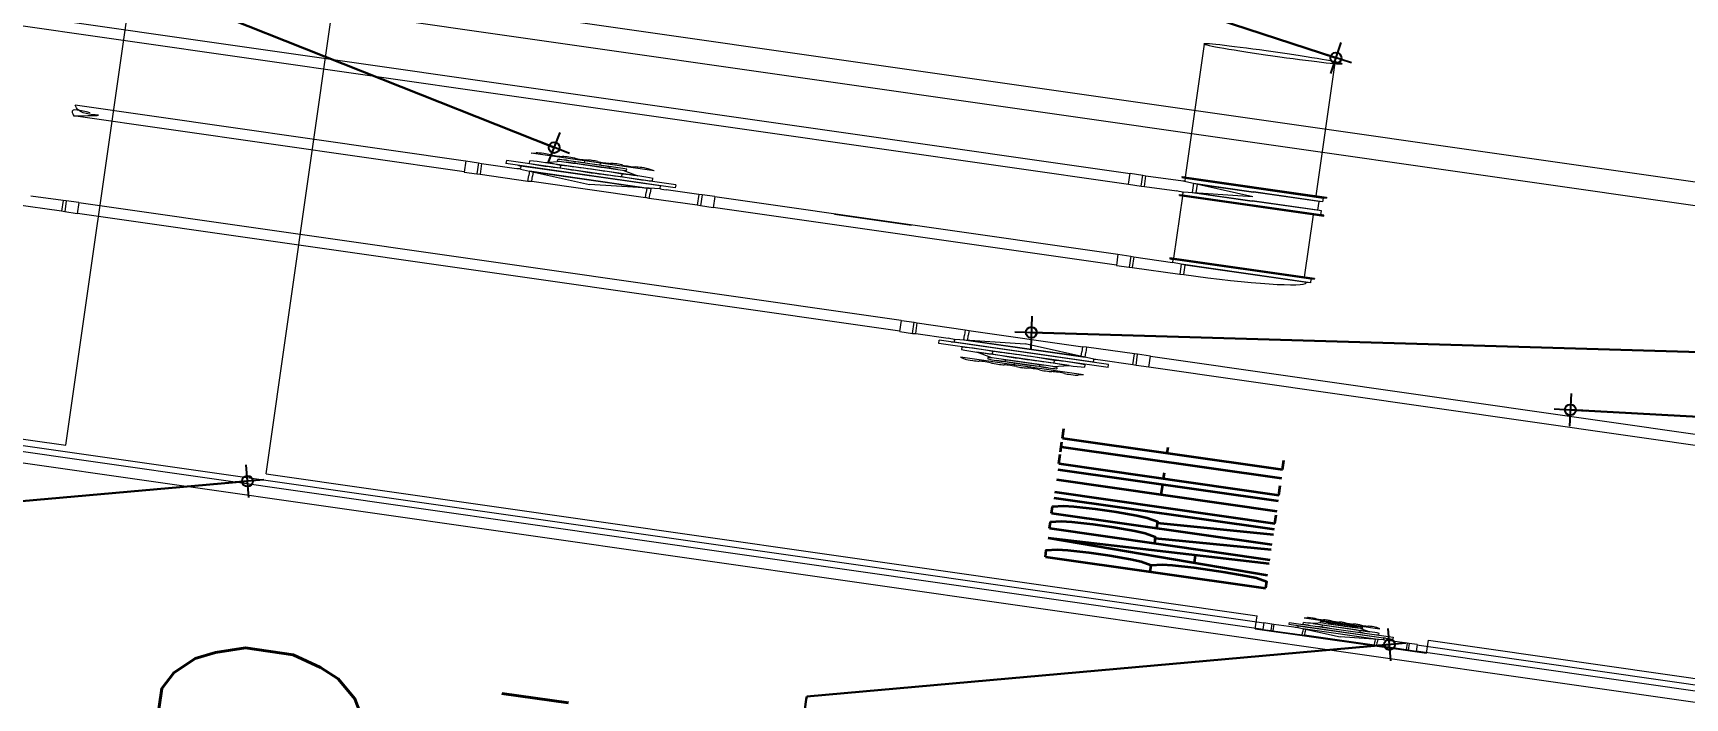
# Model space of a CAD drawing. Header units: millimetres. Extents: x -361192058 to 101130107379, y -14071650034 to 19218552450.
# Drawn here: x -136973.8 to -136823.7, y 44578.1 to 44638.5 of the extents above; entities that cross this region are included whole.
import ezdxf
from ezdxf.enums import TextEntityAlignment as Align

# ---------------------------------------------------------------- set-up
doc = ezdxf.new("R2010")
doc.units = ezdxf.units.MM
doc.header["$LTSCALE"] = 0.5
for name, color, linetype in [('02', 2, 'Continuous'), ('APBAN', 4, 'Continuous'), ('parede', 2, 'Continuous'), ('TEXT02', 3, 'Continuous'), ('tubulação esg', 4, 'Continuous')]:
    doc.layers.add(name, color=color, linetype=linetype)
doc.styles.add('COTAS', font='romans.shx')
doc.styles.add('R80', font='simplex.shx', dxfattribs={"height": 0.2})
doc.styles.add('ROMANS', font='romans', dxfattribs={"height": 0.1})
doc.styles.get("Standard").update_dxf_attribs({"font": 'txt.shx', "height": 0.12})
doc.dimstyles.new('COTAS', dxfattribs={"dimtxt": 0.08, "dimasz": 0.06, "dimexe": 0.18, "dimexo": 0.0625, "dimgap": 0.05, "dimtad": 1, "dimdec": 4, "dimzin": 4, "dimdsep": 46, "dimtxsty": 'R80', "dimblk1": 'DOT', "dimblk2": 'DOT', "dimsah": 1, "dimcen": 0.09, "dimse1": 1, "dimse2": 1, "dimclrt": 150, "dimadec": 0, "dimazin": 0, "dimtfac": 1, "dimtdec": 4, "dimtmove": 2, "dimatfit": 3, "dimldrblk": 'DOT', "dimfxl": 0, "dimtolj": 1, "dimtzin": 0, "dimarcsym": 0})

# ---------------------------------------------------------------- blocks, each defined once
blk = doc.blocks.new('_Dot')
at = {"color": 0, "lineweight": -2}
blk.add_line((-0.5, 0), (-1, 0), dxfattribs=at)
at = {"color": 0, "const_width": 0.5}
blk.add_lwpolyline([(-0.25, 0, 1), (0.25, 0, 1)], format="xyb", close=True, dxfattribs=at)
blk = doc.blocks.new('DOT')
for p, q in [((0, -1.5), (0, 1.5)), ((1.5, 0), (-1.5, 0))]:
    blk.add_line(p, q)
blk.add_circle((0, 0), 0.5)
blk = doc.blocks.new('APROVADO QUADRA 21.2 MBVII')
at = {"layer": 'parede', "color": 7, "lineweight": 18}
for p, q in [((4771.4051, 2473.6122), (4771.4051, 2461.085)), ((4781.6147, 2465.2589), (4781.6147, 2473.6122)), ((4771.8692, 2473.3028), (4771.8692, 2468.9715)), ((4771.8692, 2468.9715), (4781.1506, 2468.9715)), ((4771.8692, 2468.6621), (4771.8692, 2467.1311)), ((4771.8692, 2468.6621), (4781.1506, 2468.6621)), ((4781.1506, 2465.3827), (4781.1506, 2468.6621)), ((4771.6083, 2467.1311), (4771.8692, 2467.1311)), ((4771.6083, 2467.1311), (4771.6083, 2466.8663)), ((4771.6083, 2466.8663), (4771.8692, 2466.8663)), ((4771.8692, 2466.8663), (4771.8692, 2465.3827))]:
    blk.add_line(p, q, dxfattribs=at)
at = {"layer": 'tubulação esg', "lineweight": 18}
for p, q in [((4771.6241, 2472.8587), (4771.6241, 2467.1192)), ((4771.7454, 2472.8587), (4771.7454, 2467.1192)), ((4779.9874, 2472.7781), (4779.9866, 2467.419)), ((4780.1903, 2467.419), (4780.1903, 2472.7781)), ((4776.4515, 2469.0287), (4776.4515, 2469.1022)), ((4776.6649, 2469.0287), (4776.6649, 2469.0787)), ((4776.4466, 2469.0238), (4776.4515, 2469.0287)), ((4776.4466, 2469.0043), (4776.4466, 2469.0238)), ((4776.6698, 2469.0238), (4776.4466, 2469.0238)), ((4776.6649, 2469.0287), (4776.4515, 2469.0287)), ((4776.6698, 2469.0238), (4776.6649, 2469.0287)), ((4776.6698, 2469.0043), (4776.6698, 2469.0238)), ((4778.3583, 2468.4277), (4778.3583, 2469.031)), ((4778.5717, 2468.4277), (4778.5717, 2469.031)), ((4776.6698, 2469.0043), (4776.4466, 2469.0043)), ((4776.4515, 2467.7336), (4776.4515, 2469.0043)), ((4776.6649, 2467.7336), (4776.6649, 2469.0043)), ((4778.3526, 2468.4277), (4778.3526, 2468.408)), ((4778.5775, 2468.4277), (4778.3526, 2468.4277)), ((4778.5775, 2468.4277), (4778.3526, 2468.4277)), ((4778.5775, 2468.4277), (4778.5775, 2468.408)), ((4778.5775, 2468.408), (4778.3526, 2468.408)), ((4778.3526, 2468.408), (4778.3575, 2468.4031)), ((4778.3575, 2468.4031), (4778.3575, 2468.3291)), ((4778.5726, 2468.4031), (4778.3575, 2468.4031)), ((4778.5775, 2468.408), (4778.5726, 2468.4031)), ((4778.5726, 2468.4031), (4778.5726, 2468.3527)), ((4778.6991, 2468.3661), (4778.6377, 2468.3661)), ((4778.6377, 2468.1046), (4778.6377, 2468.3661)), ((4778.6991, 2468.1046), (4778.6991, 2468.3661)), ((4778.5726, 2468.3429), (4778.465, 2468.2353)), ((4778.6328, 2468.3429), (4778.5825, 2468.3429)), ((4778.6377, 2468.3478), (4778.6328, 2468.3429)), ((4778.6328, 2468.1278), (4778.6328, 2468.3429)), ((4778.3575, 2468.3291), (4778.465, 2468.3291)), ((4778.3575, 2468.3291), (4778.3635, 2468.3231)), ((4778.3634, 2468.3231), (4778.3634, 2468.1475)), ((4778.3635, 2468.3231), (4778.465, 2468.3231)), ((4778.5588, 2468.3291), (4778.465, 2468.3291)), ((4778.5528, 2468.3231), (4778.465, 2468.3231)), ((4778.5528, 2468.3231), (4778.5528, 2468.1476)), ((4778.5588, 2468.3291), (4778.5588, 2468.1416)), ((4778.7089, 2468.3304), (4778.7571, 2468.3304)), ((4778.9112, 2468.3304), (4778.9335, 2468.3225)), ((4778.9112, 2468.1403), (4778.9112, 2468.3304)), ((4778.8345, 2468.2828), (4778.7668, 2468.3066)), ((4778.7668, 2468.164), (4778.7668, 2468.3066)), ((4778.7089, 2468.2828), (4778.7571, 2468.2828)), ((4778.8345, 2468.1954), (4778.8345, 2468.2752)), ((4778.84, 2468.2885), (4778.867, 2468.2885)), ((4778.8724, 2468.1954), (4778.8724, 2468.2752)), ((4778.8345, 2468.2087), (4778.8345, 2468.2619)), ((4778.84, 2468.2619), (4778.867, 2468.2619)), ((4778.8724, 2468.2475), (4778.9112, 2468.2475)), ((4778.5726, 2468.1278), (4778.465, 2468.2353)), ((4778.8724, 2468.2231), (4778.9112, 2468.2231)), ((4778.7089, 2468.1878), (4778.7571, 2468.1878)), ((4778.8345, 2468.1878), (4778.7668, 2468.164)), ((4778.84, 2468.2087), (4778.867, 2468.2087)), ((4778.84, 2468.1821), (4778.867, 2468.1821)), ((4778.3575, 2468.1416), (4778.3635, 2468.1476)), ((4778.3575, 2468.1416), (4778.465, 2468.1416)), ((4778.3575, 2468.0676), (4778.3575, 2468.1416)), ((4778.3635, 2468.1476), (4778.465, 2468.1476)), ((4778.5528, 2468.1476), (4778.465, 2468.1476)), ((4778.5588, 2468.1416), (4778.465, 2468.1416)), ((4778.7089, 2468.1403), (4778.7571, 2468.1403)), ((4778.9112, 2468.1403), (4778.9335, 2468.1481)), ((4778.5726, 2468.0676), (4778.5726, 2468.1179)), ((4778.6328, 2468.1278), (4778.5825, 2468.1278)), ((4778.6377, 2468.1228), (4778.6328, 2468.1278)), ((4778.6991, 2468.1046), (4778.6377, 2468.1046)), ((4778.3526, 2468.0626), (4778.3575, 2468.0676)), ((4778.5775, 2468.0626), (4778.3526, 2468.0626)), ((4778.3526, 2468.0429), (4778.3526, 2468.0626)), ((4778.5726, 2468.0676), (4778.3575, 2468.0676)), ((4778.5775, 2468.0626), (4778.5726, 2468.0676)), ((4778.5775, 2468.0429), (4778.5775, 2468.0626)), ((4778.5775, 2468.0429), (4778.3526, 2468.0429)), ((4778.3583, 2467.4199), (4778.3583, 2468.0429)), ((4778.5726, 2467.4199), (4778.5726, 2468.0429)), ((4776.4457, 2467.7336), (4776.4457, 2467.7138)), ((4776.4457, 2467.7336), (4776.6707, 2467.7336)), ((4776.4457, 2467.7336), (4776.6707, 2467.7336)), ((4776.6707, 2467.7336), (4776.6707, 2467.7138)), ((4776.4457, 2467.7138), (4776.4507, 2467.7089)), ((4776.4457, 2467.7138), (4776.6707, 2467.7138)), ((4776.4507, 2467.7089), (4776.4507, 2467.6586)), ((4776.4507, 2467.7089), (4776.6658, 2467.7089)), ((4776.6707, 2467.7138), (4776.6658, 2467.7089)), ((4776.6658, 2467.7089), (4776.6658, 2467.6349)), ((4776.3241, 2467.4104), (4776.3241, 2467.6719)), ((4776.3241, 2467.6719), (4776.3855, 2467.6719)), ((4776.3855, 2467.4104), (4776.3855, 2467.6719)), ((4776.1121, 2467.6362), (4776.0898, 2467.6284)), ((4776.1121, 2467.4461), (4776.1121, 2467.6362)), ((4776.3144, 2467.6362), (4776.2662, 2467.6362)), ((4776.3855, 2467.6536), (4776.3905, 2467.6487)), ((4776.3905, 2467.6487), (4776.4408, 2467.6487)), ((4776.3905, 2467.4336), (4776.3905, 2467.6487)), ((4776.4507, 2467.6487), (4776.5582, 2467.5412)), ((4776.4645, 2467.6349), (4776.4645, 2467.4474)), ((4776.4645, 2467.6349), (4776.5582, 2467.6349)), ((4776.6658, 2467.6349), (4776.5582, 2467.6349)), ((4776.6658, 2467.6349), (4776.6598, 2467.6289)), ((4776.1887, 2467.5887), (4776.2564, 2467.6124)), ((4776.2564, 2467.4699), (4776.2564, 2467.6124)), ((4776.4705, 2467.6289), (4776.4705, 2467.4534)), ((4776.4705, 2467.6289), (4776.5582, 2467.6289)), ((4776.6598, 2467.6289), (4776.5582, 2467.6289)), ((4776.6598, 2467.629), (4776.6598, 2467.4533)), ((4776.1833, 2467.5944), (4776.1563, 2467.5944)), ((4776.3144, 2467.5887), (4776.2662, 2467.5887)), ((4776.1508, 2467.5012), (4776.1508, 2467.5811)), ((4776.1833, 2467.5678), (4776.1563, 2467.5678)), ((4776.1887, 2467.5012), (4776.1887, 2467.5811)), ((4776.1887, 2467.5146), (4776.1887, 2467.5678)), ((4776.1508, 2467.5534), (4776.1121, 2467.5534)), ((4776.4507, 2467.4336), (4776.5582, 2467.5412)), ((4776.1508, 2467.5289), (4776.1121, 2467.5289)), ((4776.1833, 2467.5146), (4776.1563, 2467.5146)), ((4776.1833, 2467.4879), (4776.1563, 2467.4879)), ((4776.1887, 2467.4936), (4776.2564, 2467.4699)), ((4776.3144, 2467.4936), (4776.2662, 2467.4936)), ((4776.1121, 2467.4461), (4776.0898, 2467.4539)), ((4776.3144, 2467.4461), (4776.2662, 2467.4461)), ((4776.3855, 2467.4287), (4776.3905, 2467.4336)), ((4776.3905, 2467.4336), (4776.4408, 2467.4336)), ((4776.4645, 2467.4474), (4776.5582, 2467.4474)), ((4776.4705, 2467.4534), (4776.5582, 2467.4534)), ((4776.6598, 2467.4534), (4776.5582, 2467.4534)), ((4776.6658, 2467.4474), (4776.5582, 2467.4474)), ((4776.6658, 2467.4474), (4776.6598, 2467.4534)), ((4776.6658, 2467.3734), (4776.6658, 2467.4474)), ((4776.3241, 2467.4104), (4776.3855, 2467.4104)), ((4776.4507, 2467.3734), (4776.4507, 2467.4237)), ((4778.5766, 2467.4199), (4778.3534, 2467.4199)), ((4778.3534, 2467.4199), (4778.3534, 2467.4003)), ((4778.5766, 2467.4199), (4778.5766, 2467.4003)), ((4779.9816, 2467.419), (4780.2048, 2467.419)), ((4779.9816, 2467.419), (4779.9816, 2467.3994)), ((4780.2048, 2467.419), (4780.2048, 2467.3994)), ((4778.5766, 2467.4003), (4778.3534, 2467.4003)), ((4778.3534, 2467.4003), (4778.3583, 2467.3954)), ((4778.3583, 2467.3954), (4778.3583, 2467.322)), ((4778.5717, 2467.3954), (4778.3583, 2467.3954)), ((4778.5766, 2467.4003), (4778.5717, 2467.3954)), ((4778.5717, 2467.3954), (4778.5717, 2467.3357)), ((4779.9816, 2467.3994), (4780.2048, 2467.3994)), ((4779.9816, 2467.3994), (4779.9865, 2467.3945)), ((4779.9865, 2467.3945), (4780.1999, 2467.3945)), ((4779.9865, 2467.3945), (4779.9865, 2467.3446)), ((4780.2048, 2467.3994), (4780.1999, 2467.3945)), ((4780.1999, 2467.3945), (4780.1999, 2467.3446)), ((4776.4457, 2467.3685), (4776.4507, 2467.3734)), ((4776.4457, 2467.3488), (4776.4457, 2467.3685)), ((4776.4457, 2467.3685), (4776.6707, 2467.3685)), ((4776.4507, 2467.3734), (4776.6658, 2467.3734)), ((4776.6707, 2467.3685), (4776.6658, 2467.3734)), ((4776.6707, 2467.3488), (4776.6707, 2467.3685)), ((4776.4457, 2467.3488), (4776.6707, 2467.3488)), ((4776.4511, 2467.3488), (4776.4511, 2465.9387)), ((4776.6658, 2467.3488), (4776.6658, 2465.9387)), ((4778.558, 2467.322), (4778.5717, 2467.3357)), ((4778.6314, 2467.3357), (4778.5717, 2467.3357)), ((4778.6363, 2467.3406), (4778.6314, 2467.3357)), ((4778.6314, 2467.1223), (4778.6314, 2467.3357)), ((4778.6363, 2467.1174), (4778.6363, 2467.3406)), ((4778.6559, 2467.3406), (4778.6363, 2467.3406)), ((4778.6559, 2467.1174), (4778.6559, 2467.3406)), ((4778.6559, 2467.3345), (4779.9023, 2467.3345)), ((4779.9023, 2467.3397), (4779.9023, 2467.1165)), ((4779.9023, 2467.3397), (4779.9219, 2467.3397)), ((4779.9219, 2467.3397), (4779.9219, 2467.1165)), ((4779.9219, 2467.3397), (4779.9268, 2467.3348)), ((4779.9268, 2467.3348), (4779.9268, 2467.1214)), ((4779.9268, 2467.3348), (4779.9767, 2467.3348)), ((4779.9865, 2467.3348), (4780.0932, 2467.2281)), ((4780.1999, 2467.3348), (4780.0932, 2467.2281)), ((4780.2596, 2467.3348), (4780.2097, 2467.3348)), ((4780.2645, 2467.3397), (4780.2596, 2467.3348)), ((4780.2596, 2467.3348), (4780.2596, 2467.1214)), ((4780.2645, 2467.3397), (4780.2645, 2467.1165)), ((4780.2841, 2467.3397), (4780.2645, 2467.3397)), ((4780.2841, 2467.3397), (4780.2841, 2467.1165)), ((4780.2841, 2467.3345), (4782.9465, 2467.3345)), ((4778.558, 2467.322), (4778.3583, 2467.322)), ((4778.3583, 2467.322), (4778.3643, 2467.316)), ((4778.3643, 2467.316), (4778.5521, 2467.316)), ((4778.5521, 2467.316), (4778.558, 2467.322)), ((4778.5521, 2467.1282), (4778.5521, 2467.316)), ((4778.558, 2467.1223), (4778.558, 2467.322)), ((4780.1862, 2467.3211), (4780.0002, 2467.3211)), ((4780.0002, 2467.3211), (4780.0002, 2467.2281)), ((4780.1802, 2467.3152), (4780.0061, 2467.3152)), ((4780.0061, 2467.3152), (4780.0061, 2467.2281)), ((4780.1802, 2467.3152), (4780.1802, 2467.2281)), ((4780.1862, 2467.3211), (4780.1862, 2467.2281)), ((4780.0002, 2467.1214), (4780.0002, 2467.2281)), ((4780.0061, 2467.1274), (4780.0061, 2467.2281)), ((4780.1802, 2467.1274), (4780.1802, 2467.2281)), ((4780.1862, 2467.1214), (4780.1862, 2467.2281)), ((4778.558, 2467.1223), (4778.5521, 2467.1282)), ((4778.6559, 2467.1324), (4779.9023, 2467.1324)), ((4780.0002, 2467.1214), (4780.0061, 2467.1274)), ((4780.1803, 2467.1273), (4780.0061, 2467.1273)), ((4780.1862, 2467.1214), (4780.1802, 2467.1274)), ((4780.2841, 2467.1324), (4782.9465, 2467.1324)), ((4771.7539, 2467.1192), (4771.6157, 2467.1192)), ((4771.6157, 2467.1192), (4771.6157, 2467.107)), ((4771.7539, 2467.107), (4771.6157, 2467.107)), ((4771.6157, 2467.107), (4771.6187, 2467.104)), ((4771.7509, 2467.104), (4771.6187, 2467.104)), ((4771.6187, 2467.104), (4771.6187, 2467.0585)), ((4771.7539, 2467.107), (4771.7509, 2467.104)), ((4771.7509, 2467.104), (4771.7509, 2467.0731)), ((4771.7539, 2467.1192), (4771.7539, 2467.107)), ((4778.6314, 2467.1223), (4778.558, 2467.1223)), ((4778.6363, 2467.1174), (4778.6314, 2467.1223)), ((4778.6559, 2467.1174), (4778.6363, 2467.1174)), ((4779.9023, 2467.1165), (4779.9219, 2467.1165)), ((4779.9219, 2467.1165), (4779.9268, 2467.1214)), ((4779.9268, 2467.1214), (4780.0002, 2467.1214)), ((4780.2596, 2467.1214), (4780.1862, 2467.1214)), ((4780.2645, 2467.1165), (4780.2596, 2467.1214)), ((4780.2841, 2467.1165), (4780.2645, 2467.1165)), ((4771.8286, 2467.0813), (4771.7909, 2467.0813)), ((4771.7909, 2467.0813), (4771.7909, 2466.9206)), ((4771.8286, 2467.0813), (4771.8286, 2466.9206)), ((4771.6187, 2467.0585), (4771.6224, 2467.0548)), ((4771.6187, 2467.0585), (4771.6848, 2467.0585)), ((4771.6223, 2466.9469), (4771.6223, 2467.0549)), ((4771.6224, 2467.0548), (4771.6848, 2467.0548)), ((4771.7509, 2467.067), (4771.6848, 2467.0009)), ((4771.7424, 2467.0585), (4771.6848, 2467.0585)), ((4771.7387, 2467.0548), (4771.6848, 2467.0548)), ((4771.7387, 2466.947), (4771.7387, 2467.0548)), ((4771.7424, 2466.9433), (4771.7424, 2467.0585)), ((4771.7879, 2467.067), (4771.7569, 2467.067)), ((4771.7909, 2467.07), (4771.7879, 2467.067)), ((4771.7879, 2467.067), (4771.7879, 2466.9348)), ((4771.8346, 2467.0593), (4771.8643, 2467.0593)), ((4771.959, 2467.0593), (4771.9727, 2467.0545)), ((4771.959, 2467.0593), (4771.959, 2466.9425)), ((4771.8346, 2467.0301), (4771.8643, 2467.0301)), ((4771.9119, 2467.0301), (4771.8702, 2467.0447)), ((4771.8702, 2467.0447), (4771.8702, 2466.9571)), ((4771.9152, 2467.0336), (4771.9318, 2467.0336)), ((4771.7509, 2466.9348), (4771.6848, 2467.0009)), ((4771.9119, 2467.0254), (4771.9119, 2466.9764)), ((4771.9119, 2467.0173), (4771.9119, 2466.9846)), ((4771.9152, 2467.0173), (4771.9318, 2467.0173)), ((4771.9352, 2467.0254), (4771.9352, 2466.9764)), ((4771.9352, 2467.0084), (4771.959, 2467.0084)), ((4771.9152, 2466.9846), (4771.9318, 2466.9846)), ((4771.9352, 2466.9934), (4771.959, 2466.9934)), ((4771.8346, 2466.9717), (4771.8643, 2466.9717)), ((4771.9119, 2466.9717), (4771.8702, 2466.9571)), ((4771.9152, 2466.9682), (4771.9318, 2466.9682)), ((4771.6187, 2466.9433), (4771.6224, 2466.947)), ((4771.6187, 2466.8978), (4771.6187, 2466.9433)), ((4771.6187, 2466.9433), (4771.6848, 2466.9433)), ((4771.6224, 2466.947), (4771.6848, 2466.947)), ((4771.7387, 2466.947), (4771.6848, 2466.947)), ((4771.7424, 2466.9433), (4771.6848, 2466.9433)), ((4771.7509, 2466.8978), (4771.7509, 2466.9288)), ((4771.7879, 2466.9348), (4771.7569, 2466.9348)), ((4771.7909, 2466.9318), (4771.7879, 2466.9348)), ((4771.8346, 2466.9425), (4771.8643, 2466.9425)), ((4771.959, 2466.9425), (4771.9727, 2466.9473)), ((4771.8286, 2466.9206), (4771.7909, 2466.9206)), ((4771.6157, 2466.8948), (4771.6187, 2466.8978)), ((4771.7539, 2466.8948), (4771.6157, 2466.8948)), ((4771.6157, 2466.8827), (4771.6157, 2466.8948)), ((4771.7539, 2466.8827), (4771.6157, 2466.8827)), ((4771.7509, 2466.8978), (4771.6187, 2466.8978)), ((4771.6241, 2466.8827), (4771.6241, 2461.085)), ((4771.7454, 2466.8827), (4771.7454, 2461.085)), ((4771.7539, 2466.8948), (4771.7509, 2466.8978)), ((4771.7539, 2466.8827), (4771.7539, 2466.8948))]:
    blk.add_line(p, q, dxfattribs=at)
at = {"layer": 'tubulação esg', "color": 84, "lineweight": 18}
blk.add_line((4778.5705, 2467.8576), (4778.5705, 2467.7388), dxfattribs=at)
at = {"layer": 'tubulação esg', "lineweight": 18}
for centre, radius, start, end in [((4778.5825, 2468.3527), 0.00987, 180, 270), ((4778.733, 2468.3066), 0.0339, 135.4223, 224.5777), ((4778.733, 2468.3066), 0.0339, 315.4223, 44.5777), ((4778.9294, 2468.311), 0.0122, 0, 70.6943), ((4778.9444, 2468.2916), 0.0122, 127.6906, 232.3094), ((4778.9294, 2468.311), 0.0122, 307.6906, 0), ((4778.8199, 2468.2353), 0.1208, 156.8351, 203.1649), ((4778.646, 2468.2353), 0.1208, 336.8351, 23.1649), ((4778.8535, 2468.2752), 0.019, 135.4223, 224.5777), ((4778.8535, 2468.2752), 0.019, 315.4223, 44.5777), ((4778.9294, 2468.2723), 0.0122, 0, 52.3094), ((4778.9294, 2468.2723), 0.0122, 307.6906, 0), ((4778.9022, 2468.2353), 0.0676, 156.8351, 203.1649), ((4778.8048, 2468.2353), 0.0676, 336.8351, 23.1649), ((4778.9444, 2468.2529), 0.0122, 127.6906, 232.3094), ((4778.9294, 2468.2336), 0.0122, 0, 52.3094), ((4778.9444, 2468.2177), 0.0122, 127.6906, 232.3094), ((4778.9294, 2468.2371), 0.0122, 307.6906, 0), ((4778.733, 2468.164), 0.0339, 135.4223, 224.5777), ((4778.733, 2468.164), 0.0339, 315.4223, 44.5777), ((4778.8535, 2468.1954), 0.019, 135.4223, 224.5777), ((4778.8535, 2468.1954), 0.019, 315.4223, 44.5777), ((4778.9444, 2468.179), 0.0122, 127.6906, 232.3094), ((4778.9294, 2468.1984), 0.0122, 0, 52.3094), ((4778.9294, 2468.1984), 0.0122, 307.6906, 0), ((4778.9294, 2468.1596), 0.0122, 0, 52.3094), ((4778.9294, 2468.1596), 0.0122, 289.3057, 0), ((4778.5825, 2468.1179), 0.00987, 90, 180), ((4776.4408, 2467.6586), 0.00987, 270, 0), ((4776.2903, 2467.6124), 0.0339, 135.4223, 224.5777), ((4776.2903, 2467.6124), 0.0339, 315.4223, 44.5777), ((4776.0938, 2467.6169), 0.0122, 109.3057, 180), ((4776.0938, 2467.6169), 0.0122, 180, 232.3094), ((4776.0789, 2467.5975), 0.0122, 307.6906, 52.3094), ((4776.0938, 2467.5781), 0.0122, 127.6906, 180), ((4776.1698, 2467.5811), 0.019, 135.4223, 224.5777), ((4776.1698, 2467.5811), 0.019, 315.4223, 44.5777), ((4776.3772, 2467.5412), 0.1208, 156.8351, 203.1649), ((4776.2033, 2467.5412), 0.1208, 336.8351, 23.1649), ((4776.0938, 2467.5781), 0.0122, 180, 232.3094), ((4776.0789, 2467.5588), 0.0122, 307.6906, 52.3094), ((4776.2185, 2467.5412), 0.0676, 156.8351, 203.1649), ((4776.1211, 2467.5412), 0.0676, 336.8351, 23.1649), ((4776.0938, 2467.5394), 0.0122, 127.6906, 180), ((4776.0938, 2467.5429), 0.0122, 180, 232.3094), ((4776.0789, 2467.5236), 0.0122, 307.6906, 52.3094), ((4776.0938, 2467.5042), 0.0122, 127.6906, 180), ((4776.1698, 2467.5012), 0.019, 135.4223, 224.5777), ((4776.1698, 2467.5012), 0.019, 315.4223, 44.5777), ((4776.0938, 2467.5042), 0.0122, 180, 232.3094), ((4776.0789, 2467.4848), 0.0122, 307.6906, 52.3094), ((4776.2903, 2467.4699), 0.0339, 135.4223, 224.5777), ((4776.2903, 2467.4699), 0.0339, 315.4223, 44.5777), ((4776.0938, 2467.4655), 0.0122, 127.6906, 180), ((4776.0938, 2467.4655), 0.0122, 180, 250.6943), ((4776.4408, 2467.4237), 0.00987, 0, 90), ((4779.9767, 2467.3446), 0.00979, 270, 0), ((4780.2097, 2467.3446), 0.00979, 180, 270), ((4778.5571, 2467.321), 0.1928, 181.4733, 268.5267), ((4771.7569, 2467.0731), 0.00606, 180, 270), ((4771.8494, 2467.0447), 0.0208, 135.4223, 224.5777), ((4771.8494, 2467.0447), 0.0208, 315.4223, 44.5777), ((4771.9702, 2467.0474), 0.00752, 0, 70.6943), ((4771.9029, 2467.0009), 0.0742, 156.8351, 203.1649), ((4771.796, 2467.0009), 0.0742, 336.8351, 23.1649), ((4771.9235, 2467.0254), 0.0117, 135.4223, 224.5777), ((4771.9235, 2467.0254), 0.0117, 315.4223, 44.5777), ((4771.9794, 2467.0355), 0.00752, 127.6906, 232.3094), ((4771.9702, 2467.0474), 0.00752, 307.6906, 0), ((4771.9702, 2467.0236), 0.00752, 0, 52.3094), ((4771.9534, 2467.0009), 0.0416, 156.8351, 203.1649), ((4771.8936, 2467.0009), 0.0416, 336.8351, 23.1649), ((4771.9794, 2467.0117), 0.00752, 127.6906, 232.3094), ((4771.9702, 2467.0236), 0.00752, 307.6906, 0), ((4771.9702, 2466.9998), 0.00752, 0, 52.3094), ((4771.9702, 2467.002), 0.00752, 307.6906, 0), ((4771.9235, 2466.9764), 0.0117, 135.4223, 224.5777), ((4771.9235, 2466.9764), 0.0117, 315.4223, 44.5777), ((4771.9794, 2466.9901), 0.00752, 127.6906, 232.3094), ((4771.9702, 2466.9782), 0.00752, 0, 52.3094), ((4771.9702, 2466.9782), 0.00752, 307.6906, 0), ((4771.8494, 2466.9571), 0.0208, 135.4223, 224.5777), ((4771.8494, 2466.9571), 0.0208, 315.4223, 44.5777), ((4771.9794, 2466.9663), 0.00752, 127.6906, 232.3094), ((4771.9702, 2466.9544), 0.00752, 289.3057, 0), ((4771.9702, 2466.9544), 0.00752, 0, 52.3094), ((4771.7569, 2466.9288), 0.00606, 90, 180)]:
    blk.add_arc(centre, radius, start, end, dxfattribs=at)
at = {"layer": 'tubulação esg', "lineweight": 18, "extrusion": (0, 0, -1)}
blk.add_ellipse((4782.9512, 2467.2286), major_axis=(0, -0.1067), ratio=0.366698, dxfattribs=at)
at = {"layer": 'tubulação esg', "lineweight": 18}
for points in [[(4778.3583, 2469.0313), (4778.4428, 2468.9939), (4778.4916, 2469.0255), (4778.5717, 2469.031)], [(4778.465, 2469.0065), (4778.4226, 2469.0341), (4778.3636, 2469.031)]]:
    blk.add_spline(points, degree=3, dxfattribs=at)
at = {"color": 0, "lineweight": 13, "flags": 8}
for p in [(4700.7247, 2280.1125), (4699.5738, 2277.8964), (4702.3546, 2276.195), (4703.6722, 2274.085), (4699.8445, 2272.2194), (4703.0488, 2270.137), (4703.0877, 2267.9803), (4700.6523, 2261.5216), (4700.7007, 2257.1593)]:
    blk.add_attdef('NIVEL', p, '', height=0.075, dxfattribs=at)
for rotation, width, p in [(90, 0.8, (4700.8205, 2275.7521)), (270, 0.6, (4703.8437, 2274.9021)), (90, 0.8, (4701.5575, 2268.5021)), (180, 0.6, (4651.1817, 2236.1931))]:
    blk.add_attdef('$PORTA', text='', height=0.09, rotation=rotation, dxfattribs=dict(at, width=width)).set_placement(p, align=Align.MIDDLE)
for p in [(4654.176, 2240.463), (4648.499, 2240.1923), (4637.8012, 2239.3845), (4633.4388, 2239.3361), (4656.3921, 2239.3121), (4652.4746, 2237.6822), (4646.4166, 2236.988), (4644.2598, 2236.9491), (4650.3646, 2236.3646)]:
    blk.add_attdef('NIVEL', p, '', height=0.075, rotation=270, dxfattribs=at)
at = {"color": 0, "lineweight": 13, "width": 0.8, "flags": 8}
for p in [(4652.0317, 2239.2163), (4644.7817, 2238.4793)]:
    blk.add_attdef('$PORTA', text='', height=0.09, dxfattribs=at).set_placement(p, align=Align.MIDDLE)
at = {"layer": 'APBAN', "lineweight": 18, "insert": (4768.9068, 2467.8455), "char_height": 0.30938, "attachment_point": 9, "style": 'COTAS'}
blk.add_mtext('REGISTRO\\P%%c 3/4"', dxfattribs=at)
at = {"layer": 'TEXT02', "lineweight": 18, "style": 'ROMANS'}
blk.add_text('BARRILHETE', height=0.34032, dxfattribs=at).set_placement((4772.3752, 2467.4644), align=Align.TOP_LEFT)
at = {"layer": 'APBAN', "lineweight": 18, "annotation_type": 0, "has_hookline": 1}
for points, hookline_direction, text_width in [([(4771.6734, 2468.6888), (4769.0168, 2469.56), (4768.9568, 2469.56)], 1, 4.5818), ([(4779.0879, 2468.2966), (4782.6202, 2469.4284), (4782.6802, 2469.4284)], 0, 4.1693), ([(4783.0481, 2467.1324), (4785.2395, 2468.0945), (4785.2995, 2468.0945)], 0, 2.5192), ([(4771.6734, 2466.9243), (4769.0168, 2467.7955), (4768.9568, 2467.7955)], 1, 2.0773), ([(4776.7999, 2467.5343), (4782.0197, 2463.9738), (4782.0797, 2463.9738)], 0, 2.9907), ([(4776.7939, 2466.7013), (4782.3628, 2461.8468), (4782.4228, 2461.8468)], 0, 4.5818)]:
    blk.add_leader(points, dimstyle='COTAS', override={"dimldrblk": 'DOT'}, dxfattribs=dict(at, hookline_direction=hookline_direction, text_width=text_width))

msp = doc.modelspace()

# ---------------------------------------------------------------- block references
at = {"layer": '02', "color": 0, "lineweight": 30, "xscale": -4.574818403918471, "yscale": -59.40450511825884, "zscale": 4.574818403918471, "rotation": 261.8606972171988}
msp.add_blockref('APROVADO QUADRA 21.2 MBVII', (5129.041, 2225.201), dxfattribs=at)

doc.saveas('drawing.dxf')
